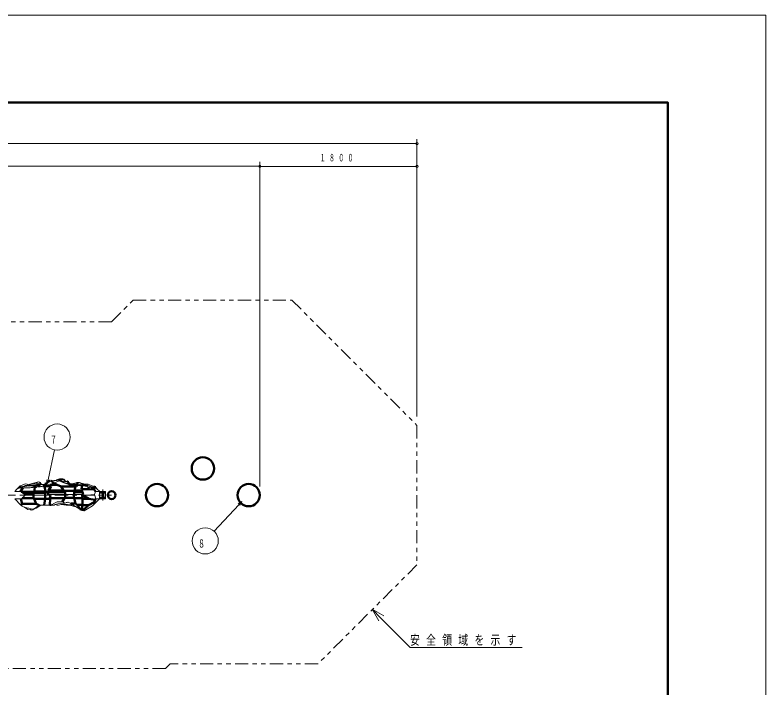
# Model space of a CAD drawing. Units: millimetres on the paper. Extents: x 6 to 426, y -599 to 292.
# Drawn here: x 253.5 to 425.5, y 138 to 292 of the extents above; entities that cross this region are included whole.
import ezdxf
from ezdxf.enums import TextEntityAlignment as Align

# ---------------------------------------------------------------- set-up
doc = ezdxf.new("R2010")
doc.units = ezdxf.units.MM
for name, pattern in [('USER1', [4.5, 2.5, -2]), ('USER2', [6, 3, -1, 1, -1]), ('USER3', [8, 3, -1, 1, -1, 1, -1])]:
    doc.linetypes.add(name, pattern=pattern)
doc.layers.add('0_2', color=7, linetype='Continuous', lineweight=13)
doc.layers.add('2D', color=7, linetype='Continuous', lineweight=13)
doc.styles.add('ＭＳ ゴシック', font='')
doc.styles.get('ＭＳ ゴシック').set_extended_font_data('MS Gothic')

msp = doc.modelspace()

# ---------------------------------------------------------------- linework, layer by layer
at = {"layer": '0_2'}
for p, q in [((345.548, 200.069), (345.548, 263.555)), ((345.548, 262.555), (47.437, 262.555)), ((345.548, 262.555), (345.048, 262.555)), ((309.548, 184.101), (309.548, 258.366)), ((309.548, 184.101), (309.548, 258.359)), ((345.548, 200.069), (345.548, 258.359)), ((309.548, 257.366), (87.437, 257.366)), ((307.748, 257.366), (307.248, 257.366)), ((309.548, 257.359), (310.048, 257.359)), ((345.048, 257.359), (310.048, 257.359)), ((345.548, 257.359), (345.048, 257.359)), ((262.486, 192.45), (261.036, 185.567)), ((259.215, 184.148), (258.699, 184.3)), ((259.25, 184.138), (259.215, 184.148)), ((259.406, 184.093), (259.25, 184.138)), ((260.161, 184.388), (259.975, 184.222)), ((260.179, 184.404), (260.161, 184.388)), ((260.774, 185.622), (260.83, 184.588)), ((261.036, 185.567), (260.83, 184.588)), ((260.83, 184.588), (261.298, 185.512)), ((261.419, 185.307), (261.219, 185.3)), ((261.851, 185.164), (261.714, 185.338)), ((262.33, 184.892), (261.973, 185.278)), ((264.222, 185.801), (263.841, 185.801)), ((264.756, 185.408), (264.837, 185.561)), ((265.194, 185.216), (264.907, 185.434)), ((265.444, 185.17), (265.894, 184.672)), ((266.293, 184.655), (266.062, 184.674)), ((266.238, 184.434), (266.148, 184.534)), ((267.147, 184.849), (266.501, 184.673)), ((266.809, 184.565), (266.503, 184.304)), ((267.834, 184.304), (266.536, 184.301)), ((266.537, 184.299), (266.811, 184.552)), ((266.844, 184.532), (266.595, 184.301)), ((267.675, 184.992), (267.147, 184.849)), ((267.834, 184.304), (267.5, 184.231)), ((267.628, 184.713), (267.584, 184.705)), ((267.883, 185.011), (267.652, 184.993)), ((268.834, 184.306), (267.834, 184.304)), ((268.036, 184.998), (267.883, 185.011)), ((268.115, 184.991), (268.036, 184.998)), ((268.949, 184.306), (268.834, 184.306)), ((270.091, 184.302), (269.018, 184.306)), ((270.22, 184.576), (271.469, 184.056)), ((253.399, 182.961), (253.893, 183.456)), ((253.399, 182.955), (254.7, 182.955)), ((254.212, 183.709), (253.893, 183.456)), ((254.201, 183.765), (254.171, 183.735)), ((254.7, 182.955), (254.863, 182.858)), ((255.591, 182.308), (254.863, 182.858)), ((257.822, 182.939), (257.696, 182.308)), ((260.466, 182.595), (260.452, 182.939)), ((261.133, 183.178), (261.042, 182.739)), ((267.107, 183.118), (266.995, 182.388)), ((268.94, 182.793), (268.796, 183.178)), ((271.633, 183.762), (271.22, 183.909)), ((272.075, 183.604), (271.633, 183.762)), ((271.683, 182.234), (271.871, 182.955)), ((271.871, 182.955), (272.799, 182.955)), ((272.298, 183.463), (272.103, 183.658)), ((272.298, 183.463), (272.79, 182.969)), ((272.79, 182.969), (272.799, 182.961)), ((272.795, 182.961), (272.79, 182.969)), ((272.791, 182.961), (272.799, 182.961)), ((272.791, 182.961), (272.799, 182.955)), ((272.799, 182.961), (272.799, 182.955)), ((272.799, 182.955), (272.799, 182.961)), ((272.799, 182.961), (274.099, 182.961)), ((272.799, 182.955), (272.799, 182.861)), ((272.799, 182.861), (272.799, 181.341)), ((274.199, 182.861), (274.199, 182.701)), ((274.199, 182.861), (274.199, 182.801)), ((274.199, 181.401), (274.199, 182.801)), ((274.199, 182.501), (274.199, 182.701)), ((274.199, 182.501), (274.199, 182.701)), ((274.199, 182.501), (274.199, 182.701)), ((274.199, 182.501), (274.199, 182.701)), ((254.769, 181.246), (253.399, 181.246)), ((254.805, 179.83), (253.399, 181.241)), ((255.126, 181.417), (254.769, 181.246)), ((255.816, 182.086), (255.126, 181.417)), ((255.591, 182.308), (255.816, 182.086)), ((255.816, 182.086), (257.713, 182.086)), ((257.713, 182.086), (260.396, 182.086)), ((260.396, 182.086), (261.562, 182.086)), ((261.528, 182.101), (261.078, 182.246)), ((261.078, 182.246), (264.922, 182.246)), ((264.922, 182.246), (267.011, 182.246)), ((267.011, 182.246), (269.044, 182.246)), ((269.044, 182.246), (268.872, 182.031)), ((268.872, 182.031), (269.052, 182.031)), ((269.052, 182.031), (271.683, 182.234)), ((271.978, 181.246), (271.683, 182.234)), ((272.79, 181.232), (271.702, 180.141)), ((272.799, 181.246), (271.978, 181.246)), ((272.799, 181.241), (272.79, 181.232)), ((272.79, 181.232), (272.795, 181.241)), ((272.791, 181.241), (272.799, 181.246)), ((272.791, 181.241), (272.799, 181.241)), ((272.799, 181.246), (272.799, 181.341)), ((272.799, 181.246), (272.799, 181.241)), ((272.799, 181.241), (272.799, 181.246)), ((272.799, 181.241), (274.099, 181.241)), ((274.199, 181.501), (274.199, 181.701)), ((274.199, 181.501), (274.199, 181.701)), ((274.199, 181.501), (274.199, 181.701)), ((274.199, 181.501), (274.199, 181.701)), ((274.199, 181.341), (274.199, 181.501)), ((274.199, 181.341), (274.199, 181.401)), ((254.805, 179.83), (254.908, 179.727)), ((255.109, 179.571), (255.228, 179.501)), ((255.631, 179.34), (256.271, 178.952)), ((256.933, 178.744), (257.187, 178.939)), ((258.069, 179.143), (258.661, 179.595)), ((258.963, 179.768), (258.976, 179.757)), ((258.963, 179.768), (259.014, 179.768)), ((259.268, 179.801), (260.157, 179.801)), ((260.157, 179.801), (260.916, 179.801)), ((264.858, 180.295), (265.632, 180.512)), ((265.469, 180.466), (265.167, 180.381)), ((265.469, 180.466), (265.483, 180.47)), ((265.632, 180.512), (266.216, 180.157)), ((266.216, 180.157), (268.556, 178.732)), ((269.293, 178.515), (271.199, 179.636)), ((271.199, 179.636), (271.702, 180.141)), ((299.08, 173.817), (304.764, 179.908)), ((305.446, 180.64), (304.568, 180.091)), ((304.764, 179.908), (305.446, 180.64)), ((304.96, 179.726), (305.446, 180.64)), ((268.734, 178.623), (268.556, 178.732)), ((335.248, 156.013), (337.359, 153.882)), ((335.248, 156.013), (337.931, 154.447)), ((336.788, 153.316), (335.248, 156.013)), ((337.359, 153.882), (343.994, 147.183)), ((343.994, 147.183), (369.631, 147.183))]:
    msp.add_line(p, q, dxfattribs=at)
at = {"layer": '0_2', "color": 140, "linetype": 'USER3'}
for p, q in [((275.579, 221.801), (280.531, 226.753)), ((280.531, 226.753), (316.864, 226.753)), ((316.864, 226.753), (345.548, 198.069)), ((275.579, 221.801), (247.226, 221.801)), ((345.548, 198.069), (345.548, 166.133)), ((345.548, 166.133), (322.864, 143.449)), ((289.019, 143.449), (287.971, 142.401)), ((322.864, 143.449), (289.019, 143.449)), ((287.971, 142.401), (247.226, 142.401))]:
    msp.add_line(p, q, dxfattribs=at)
at = {"layer": '0_2', "color": 140, "lineweight": 50}
for p, q in [((259.25, 184.138), (258.603, 184.138)), ((260.202, 184.138), (259.855, 184.138)), ((260.161, 184.388), (260.202, 184.138)), ((260.22, 184.161), (260.202, 184.138)), ((261.73, 184.161), (260.22, 184.161)), ((260.22, 184.161), (260.452, 182.939)), ((261.133, 183.178), (261.73, 184.161)), ((261.541, 184.434), (261.566, 184.639)), ((261.541, 184.434), (261.73, 184.161)), ((263.122, 184.434), (261.541, 184.434)), ((262.363, 184.875), (263.122, 184.434)), ((264.001, 184.087), (263.122, 184.434)), ((263.451, 185.632), (263.439, 185.647)), ((263.841, 185.684), (263.841, 185.801)), ((264.001, 184.087), (264.564, 183.178)), ((267.32, 184.087), (264.001, 184.087)), ((264.222, 185.735), (264.222, 185.801)), ((265.85, 184.595), (265.94, 184.495)), ((266.059, 184.637), (266.062, 184.674)), ((266.537, 184.229), (267.5, 184.231)), ((266.58, 184.384), (266.605, 184.391)), ((267.123, 183.178), (267.32, 184.087)), ((267.5, 184.231), (267.32, 184.087)), ((267.354, 184.611), (267.578, 184.703)), ((267.647, 184.712), (267.749, 184.699)), ((267.749, 184.699), (267.829, 184.693)), ((268.651, 183.48), (268.834, 184.306)), ((255.27, 183.76), (254.7, 182.955)), ((257.801, 182.858), (254.863, 182.858)), ((257.723, 182.595), (260.466, 182.595)), ((258.01, 183.866), (257.822, 182.939)), ((260.452, 182.939), (257.822, 182.939)), ((258.01, 183.866), (257.866, 183.866)), ((258.37, 184.031), (258.01, 183.866)), ((260.466, 182.595), (260.391, 182.101)), ((260.464, 182.847), (261.044, 182.847)), ((261.042, 182.739), (264.848, 182.739)), ((261.078, 182.246), (261.042, 182.739)), ((264.564, 183.178), (261.133, 183.178)), ((267.107, 183.118), (264.605, 183.118)), ((264.931, 182.388), (264.922, 182.246)), ((266.995, 182.388), (267.011, 182.246)), ((267.012, 182.739), (268.944, 182.739)), ((268.796, 183.178), (267.123, 183.178)), ((268.796, 183.178), (268.651, 183.48)), ((270.209, 183.48), (268.651, 183.48)), ((268.944, 182.739), (269.044, 182.246)), ((270.209, 183.48), (270.364, 183.97)), ((271.595, 183.359), (270.209, 183.48)), ((270.952, 183.938), (271.569, 183.483)), ((271.633, 183.762), (271.569, 183.483)), ((271.569, 183.483), (271.595, 183.359)), ((271.871, 182.955), (271.595, 183.359)), ((254.769, 181.246), (255.101, 180.108)), ((257.661, 181.417), (255.126, 181.417)), ((255.591, 182.308), (257.696, 182.308)), ((257.661, 181.417), (257.713, 182.086)), ((257.853, 181.243), (257.661, 181.417)), ((257.696, 182.308), (257.713, 182.086)), ((257.853, 181.243), (258.313, 180.108)), ((260.331, 181.243), (257.853, 181.243)), ((260.331, 181.243), (260.157, 179.801)), ((260.331, 181.243), (260.396, 182.086)), ((261.512, 181.243), (260.331, 181.243)), ((260.391, 182.101), (260.396, 182.086)), ((261.401, 181.381), (261.562, 182.086)), ((261.401, 181.381), (261.512, 181.243)), ((264.789, 181.381), (261.401, 181.381)), ((261.424, 179.886), (261.512, 181.243)), ((261.562, 182.086), (261.528, 182.101)), ((264.28, 180.508), (264.789, 181.381)), ((264.958, 181.486), (264.789, 181.381)), ((264.958, 181.486), (264.922, 182.246)), ((266.946, 181.486), (264.958, 181.486)), ((266.946, 181.486), (267.011, 182.246)), ((267.032, 181.381), (266.946, 181.486)), ((267.287, 180.157), (267.032, 181.381)), ((268.919, 181.381), (267.032, 181.381)), ((268.919, 181.381), (268.872, 182.031)), ((268.882, 181.243), (268.919, 181.381)), ((270.352, 181.243), (268.882, 181.243)), ((268.882, 181.243), (268.902, 179.886)), ((270.352, 181.243), (269.052, 182.031)), ((271.818, 181.015), (270.352, 181.243)), ((271.619, 180.502), (271.818, 181.015)), ((271.818, 181.015), (271.978, 181.246)), ((254.805, 179.83), (255.101, 180.108)), ((255.101, 180.108), (258.313, 180.108)), ((258.313, 180.108), (258.963, 179.768)), ((261.449, 179.86), (261.424, 179.886)), ((261.424, 179.886), (261.729, 179.886)), ((266.216, 180.157), (267.287, 180.157)), ((267.287, 180.157), (267.663, 179.886)), ((268.556, 178.732), (267.663, 179.886)), ((267.663, 179.886), (268.902, 179.886)), ((268.862, 179.768), (268.804, 178.618)), ((268.902, 179.886), (268.862, 179.768)), ((268.862, 179.768), (270.311, 179.768)), ((268.971, 178.579), (270.311, 179.768)), ((270.311, 179.768), (271.619, 180.502)), ((271.619, 180.502), (271.702, 180.141))]:
    msp.add_line(p, q, dxfattribs=at)
at = {"layer": '0_2', "linetype": 'USER1'}
for p, q in [((274.099, 182.751), (272.899, 182.751)), ((274.099, 182.551), (272.899, 182.551)), ((273.426, 181.651), (273.426, 182.551)), ((273.772, 181.651), (273.772, 182.551)), ((274.099, 181.651), (272.899, 181.651)), ((274.099, 181.451), (272.899, 181.451))]:
    msp.add_line(p, q, dxfattribs=at)
at = {"layer": '0_2', "linetype": 'USER2'}
for p, q in [((273.599, 180.841), (273.599, 183.361)), ((250.599, 182.101), (275.599, 182.101))]:
    msp.add_line(p, q, dxfattribs=at)
at = {"layer": '0_2', "lineweight": 50}
msp.add_lwpolyline([(28, 15), (28, 272), (403, 272), (403, 15)], close=True, dxfattribs=at)
at = {"layer": '0_2'}
for points in [[(259.527, 184.548), (259.22, 184.989), (259.075, 185.071), (258.846, 185.106), (256.328, 184.471), (256.209, 184.615), (255.954, 184.653), (255.61, 184.594), (255.368, 184.521), (254.935, 184.276), (254.676, 184.193), (254.201, 183.765), (253.888, 183.452), (254.211, 183.709), (254.458, 183.826), (254.66, 183.834), (255.293, 183.758), (255.822, 183.748), (256.896, 183.776), (257.866, 183.866), (258.625, 184.155), (258.819, 184.242), (259.219, 184.147), (258.677, 184.295), (258.474, 184.233), (257.447, 183.889), (256.83, 183.789), (255.881, 183.737)], [(258.688, 184.301), (256.687, 184.301), (254.651, 183.963), (254.226, 183.721)], [(258.529, 184.258), (256.611, 184.262), (254.809, 183.953), (254.667, 183.84)], [(255.475, 184.113), (255.762, 184.278), (258.702, 184.822), (258.273, 184.96)], [(265.016, 185.218), (264.811, 185.601), (264.613, 185.747), (264.432, 185.764), (261.263, 185.329), (261.055, 185.237), (260.369, 184.652), (260.201, 184.563), (260, 184.53), (258.552, 184.586), (258.364, 184.563), (257.331, 184.301), (257.542, 184.301), (258.526, 184.547), (260.021, 184.49), (260.31, 184.514), (260.64, 184.638), (260.821, 184.762), (261.43, 185.306), (261.714, 185.338), (261.973, 185.278), (264.746, 185.672)], [(258.694, 184.825), (259.511, 184.568), (259.353, 184.665), (259.075, 185.071)], [(266.148, 184.534), (265.689, 185.046), (265.477, 185.167), (263.566, 185.407), (262.363, 184.875), (261.566, 184.639), (260.414, 184.505), (260.179, 184.404)], [(262.31, 184.885), (261.874, 185.147), (262.012, 184.793)], [(263.836, 185.801), (263.618, 185.795), (263.17, 185.65), (262.971, 185.563)], [(263.18, 185.655), (263.434, 185.627), (263.575, 185.739), (263.83, 185.801)], [(263.541, 185.394), (264.645, 184.891), (265.572, 184.638), (265.85, 184.595), (265.898, 184.664), (264.945, 184.877), (264.346, 185.108), (263.773, 185.375)], [(264.283, 185.304), (264.746, 185.406), (264.86, 185.254)], [(266.062, 184.674), (266.02, 184.679), (266.014, 184.68)], [(266.062, 184.674), (266.02, 184.679), (266.014, 184.68)], [(267.347, 184.303), (266.968, 184.327), (266.925, 184.286)], [(271.22, 183.909), (270.168, 184.285), (270.091, 184.302), (269.877, 184.405), (269.762, 184.422), (267.027, 184.636)], [(268.136, 184.304), (267.465, 184.353), (267.618, 184.303)], [(268.169, 184.549), (267.976, 184.652), (267.829, 184.693)], [(271.151, 183.93), (271.028, 183.942), (270.496, 183.947), (269.723, 184.076), (269.018, 184.306), (268.321, 184.536)], [(268.393, 184.91), (268.627, 184.785), (268.941, 184.62)], [(271.681, 184.017), (270.399, 184.545), (270.22, 184.576), (269.199, 184.678), (268.579, 184.81), (268.393, 184.91), (269.247, 184.467)], [(268.393, 184.91), (268.627, 184.785), (268.941, 184.62)], [(254.863, 182.858), (255.262, 182.591), (255.591, 182.308)], [(264.931, 182.388), (264.848, 182.739), (264.564, 183.178)], [(271.876, 183.886), (272.093, 183.668), (271.799, 183.827), (271.665, 183.844), (271.315, 183.879)], [(255.106, 179.573), (254.999, 179.636), (254.911, 179.724)], [(258.065, 179.14), (257.822, 178.953), (257.557, 178.76), (257.288, 178.691), (256.933, 178.744), (256.514, 178.878), (256.376, 178.826), (255.911, 179.1), (255.228, 179.501), (255.631, 179.34), (256.128, 179.225), (256.66, 179.086), (257.187, 178.939), (257.472, 178.909), (257.671, 178.942), (257.867, 179.017), (258.065, 179.14), (257.822, 178.953)], [(259.397, 179.801), (258.272, 179.115), (258.104, 179.013), (257.935, 178.955), (257.822, 178.953)], [(257.862, 178.954), (257.971, 179.068), (258.101, 179.059), (258.268, 179.113), (258.236, 179.258)], [(264.853, 180.293), (264.271, 180.13), (263.852, 180.169), (263.23, 180.085), (262.682, 179.918), (262.401, 179.801), (260.916, 179.801), (261.435, 179.858), (261.853, 179.892), (262.007, 179.801)], [(261.853, 179.892), (262.484, 180.292), (263.152, 180.528), (263.589, 180.58), (264.017, 180.558), (264.4, 180.473), (264.656, 180.381), (264.858, 180.295)], [(267.386, 179.444), (265.939, 179.801), (265.164, 179.801), (264.067, 179.92), (263.457, 179.801), (263.099, 179.801), (262.679, 179.917)], [(264.067, 179.92), (264.567, 179.97), (265.112, 179.977), (265.472, 179.957), (265.884, 179.915), (266.079, 179.89), (266.665, 179.883)], [(269.293, 178.515), (268.971, 178.579), (268.804, 178.618), (268.734, 178.623)]]:
    msp.add_lwpolyline(points, dxfattribs=at)
at = {"layer": '0_2', "color": 140, "lineweight": 50}
for points in [[(256.586, 184.292), (256.589, 184.292), (256.592, 184.291), (256.594, 184.289), (256.597, 184.285), (256.6, 184.281), (256.604, 184.276), (256.607, 184.269), (256.611, 184.262)], [(256.586, 184.292), (256.589, 184.292), (256.592, 184.291), (256.594, 184.289), (256.597, 184.285), (256.6, 184.281), (256.604, 184.276), (256.607, 184.269), (256.611, 184.262)], [(258.687, 184.2), (258.773, 184.219), (258.892, 184.216), (259.04, 184.193), (259.215, 184.148)], [(265.898, 184.664), (265.892, 184.662), (265.887, 184.658), (265.881, 184.653), (265.875, 184.645), (265.869, 184.635), (265.863, 184.624), (265.856, 184.61), (265.85, 184.595)], [(265.898, 184.664), (265.892, 184.662), (265.887, 184.658), (265.881, 184.653), (265.875, 184.645), (265.869, 184.635), (265.863, 184.624), (265.856, 184.61), (265.85, 184.595)], [(267.5, 184.231), (267.555, 184.262), (267.63, 184.285), (267.724, 184.299), (267.834, 184.304)], [(257.696, 182.308), (257.697, 182.453), (257.723, 182.595)], [(257.822, 182.939), (257.813, 182.899), (257.801, 182.858)], [(260.452, 182.939), (260.459, 182.893), (260.464, 182.847)], [(260.464, 182.847), (260.475, 182.722), (260.466, 182.595)], [(261.042, 182.739), (261.041, 182.793), (261.044, 182.847)], [(261.044, 182.847), (261.063, 183.015), (261.133, 183.178)], [(264.605, 183.118), (264.583, 183.148), (264.564, 183.178)], [(264.848, 182.739), (264.916, 182.567), (264.931, 182.388)], [(266.995, 182.388), (266.989, 182.567), (267.012, 182.739)], [(267.123, 183.178), (267.116, 183.148), (267.107, 183.118)], [(268.796, 183.178), (268.883, 182.964), (268.944, 182.739)]]:
    msp.add_lwpolyline(points, dxfattribs=at)
at = {"layer": '0_2'}
for centre, radius in [((345.548, 262.555), 0.25), ((309.548, 257.366), 0.25), ((309.548, 257.359), 0.25), ((345.548, 257.359), 0.25), ((263.105, 195.386), 3), ((297.033, 171.624), 3)]:
    msp.add_circle(centre, radius, dxfattribs=at)
at = {"layer": '0_2', "color": 140, "lineweight": 50}
for centre, radius in [((296.498, 188.203), 2.55), ((296.498, 188.203), 2.55), ((285.999, 182.101), 2.55), ((285.999, 182.101), 2.55), ((306.998, 182.101), 2.55), ((306.998, 182.101), 2.55), ((275.599, 182.101), 0.891)]:
    msp.add_circle(centre, radius, dxfattribs=at)
at = {"layer": '0_2'}
for centre, radius, start, end in [((254.714, 183.996), 0.2, 102.90449, 135.08414), ((256.687, 183.701), 0.6, 90, 99.6471), ((259.574, 184.668), 0.6, 253.68321, 297.86912), ((259.574, 184.668), 0.6, 297.86912, 311.86797), ((260.445, 184.107), 0.4, 127.92028, 131.86662), ((260.456, 184.117), 0.399, 90.81058, 131.8646), ((260.457, 184.117), 0.4, 90.86533, 131.86797), ((260.433, 189.021), 4.504, 270.23246, 274.13847), ((261.315, 184.933), 0.4, 97.80224, 130.49257), ((261.704, 184.996), 0.39, 46.23819, 97.67014), ((262.277, 184.905), 0.0263, 352.79706, 39.53285), ((274.434, 269.29), 84.58, 262.67099, 263.88259), ((264.222, 185.201), 0.6, 69.41618, 90), ((265.378, 184.794), 0.4, 41.86797, 83.90794), ((266.536, 184.701), 0.4, 221.86797, 270.11762), ((266.344, 185.252), 0.6, 265.17478, 285.19113), ((267.004, 184.337), 0.3, 85.64926, 130.49257), ((268.072, 184.33), 0.663, 61.12646, 85.99097), ((269.789, 184.225), 0.2, 64.12921, 85.64926), ((270.034, 183.908), 0.4, 70.34927, 90.11762), ((254.752, 183.372), 0.6, 99.6471, 128.4301), ((255.977, 193.12), 9.373, 263.65419, 269.05394), ((271.452, 183.462), 0.6, 44.91586, 67.55064), ((271.873, 183.039), 0.6, 44.91586, 70.34927), ((274.099, 182.861), 0.1, 0.00038, 90), ((274.099, 181.341), 0.1, 270, 0.00038), ((255.616, 180.433), 1, 224.91586, 239.53446), ((259.268, 178.801), 1, 106.97044, 127.40086), ((259.268, 178.801), 1, 104.75111, 106.97044), ((259.268, 178.801), 1, 90, 104.75111)]:
    msp.add_arc(centre, radius, start, end, dxfattribs=at)
at = {"layer": '0_2', "color": 140, "lineweight": 50}
for centre, radius, start, end in [((256.694, 184.193), 0.108, 93.5581, 140.43646), ((260.7, 184.301), 0.481, 74.90802, 129.17252), ((261.386, 185.265), 0.0816, 27.86568, 87.11525), ((261.645, 185.307), 0.0761, 24.60211, 84.91855), ((261.77, 184.994), 0.348, 54.35063, 99.28865), ((261.928, 184.84), 0.319, 50.77954, 101.98807), ((265.407, 185.085), 0.108, 49.53173, 82.87176), ((265.429, 184.837), 0.333, 42.22744, 81.65439), ((265.851, 184.269), 0.398, 41.87911, 83.26982), ((266.536, 185.029), 0.8, 221.86797, 270.11762), ((266.344, 185.252), 0.9, 269.72842, 285.19113), ((263.646, 184.232), 2.892, 359.93359, 1.36711), ((267.018, 184.354), 0.282, 85.94824, 136.41233), ((267.063, 184.348), 0.284, 85.92188, 137.15077), ((268.251, 184.077), 0.833, 160.67086, 164.24868), ((269.211, 184.418), 0.0604, 70.15446, 115.49616), ((269.737, 184.386), 0.0438, 54.28339, 84.89088), ((270.031, 184.266), 0.0424, 42.13354, 86.8512), ((270.097, 184.081), 0.217, 70.69809, 99.18766), ((254.731, 183.394), 0.57, 81.48617, 128.23775), ((254.72, 183.555), 0.414, 76.5919, 99.52815), ((271.464, 183.474), 0.583, 45.00748, 89.55199)]:
    msp.add_arc(centre, radius, start, end, dxfattribs=at)
at = {"layer": '0_2', "linetype": 'USER1'}
for centre, start, end in [((272.899, 182.851), 180, 270), ((272.899, 182.651), 180, 270), ((274.099, 182.651), 0, 90), ((274.099, 182.451), 0, 90), ((272.899, 181.551), 90, 180), ((272.899, 181.351), 90, 180), ((274.099, 181.751), 270, 0), ((274.099, 181.551), 270, 0)]:
    msp.add_arc(centre, 0.1, start, end, dxfattribs=at)
at = {"layer": '2D'}
for p, q in [((425.5, 292), (5.5, 292)), ((425.5, -5), (425.5, 292))]:
    msp.add_line(p, q, dxfattribs=at)

# ---------------------------------------------------------------- texts
at = {"layer": '0_2', "style": 'ＭＳ ゴシック', "width": 0.6}
for s, p in [('７', (261.498, 193.302)), ('８', (295.426, 169.54))]:
    msp.add_text(s, height=1.833, dxfattribs=at).set_placement(p, align=Align.BOTTOM_LEFT)
at = {"layer": '0_2', "style": 'ＭＳ ゴシック'}
for s, insert, char_height, attachment_point in [('\\T1.64;\\W0.55;１８００', (327.548, 259.309), 1.686, 5), ('\\T1.64;\\W0.75;安全領域を示す', (343.953, 147.598), 2.199, 7)]:
    msp.add_mtext(s, dxfattribs=dict(at, insert=insert, char_height=char_height, attachment_point=attachment_point))

doc.saveas('drawing.dxf')
